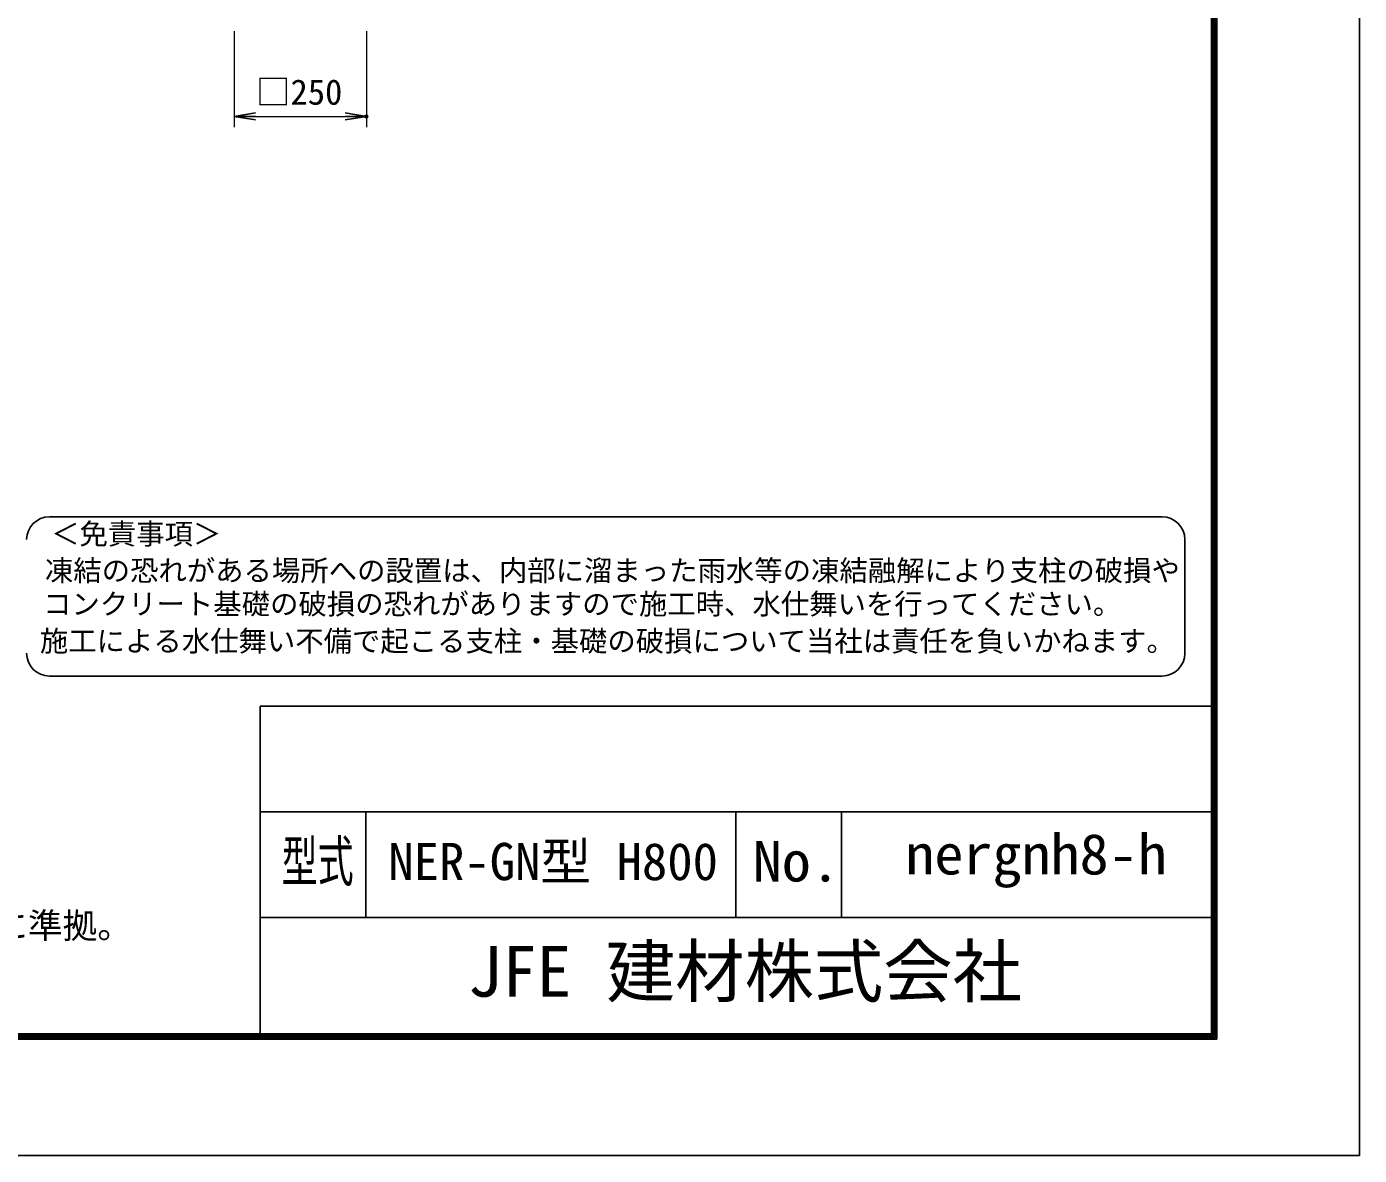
# Model space of a CAD drawing. Units: millimetres, scale not verified. Extents: x -4200 to 4200, y -2970 to 2970.
# Drawn here: x 1678 to 4200, y -2970 to -834 of the extents above; entities that cross this region are included whole.
import ezdxf
from ezdxf.enums import TextEntityAlignment as Align

# ---------------------------------------------------------------- set-up
doc = ezdxf.new("R2010")
doc.units = ezdxf.units.MM
doc.header["$LTSCALE"] = 10
doc.header["$PDMODE"] = 32
doc.header["$PDSIZE"] = 5
for name, color, linetype, lineweight in [('0-4_D-STR-DIM', 7, 'Continuous', 13), ('0-6_Defpoints', 6, 'Continuous', 25), ('0-7_D-STR-TXT', 7, 'Continuous', 13), ('0-B_D-TTL', 7, 'Continuous', 25), ('0-C_D-TTL-TXT', 7, 'Continuous', 25)]:
    doc.layers.add(name, color=color, linetype=linetype, lineweight=lineweight)
doc.layers.add('0-5_0', color=7, linetype='Continuous')
doc.styles.add('ＭＳ ゴシック', font='')
doc.styles.get('ＭＳ ゴシック').set_extended_font_data('MS Gothic')

# ---------------------------------------------------------------- blocks, each defined once
blk = doc.blocks.new('_Open')
at = {"layer": '0-5_0'}
blk.add_line((-10, 1.667), (0, 0), dxfattribs=at)
blk.add_lwpolyline([(-10, -1.667), (0, 0), (-10, 0)], dxfattribs=at)

msp = doc.modelspace()

# ---------------------------------------------------------------- linework, layer by layer
at = {"layer": '0-4_D-STR-DIM'}
for p, q in [((2070.73, -842.32), (2070.73, -1023.57)), ((2320.73, -842.32), (2320.73, -1023.57)), ((2110.73, -1003.57), (2280.73, -1003.57))]:
    msp.add_line(p, q, dxfattribs=at)
at = {"layer": '0-6_Defpoints'}
msp.add_point((2320.73, -1003.57), dxfattribs=at)
at = {"layer": '0-B_D-TTL'}
for p, q in [((2120, -2120), (2120, -2740)), ((2120, -2120), (3920, -2120)), ((2120, -2320), (3920, -2320)), ((2320, -2320), (2320, -2520)), ((3020, -2320), (3020, -2520)), ((3220, -2320), (3220, -2520)), ((2120, -2520), (3920, -2520))]:
    msp.add_line(p, q, dxfattribs=at)
at = {"layer": '0-B_D-TTL', "color": 2}
msp.add_lwpolyline([(-4200, 2970), (4200, 2970), (4200, -2970), (-4200, -2970)], close=True, dxfattribs=at)
at = {"layer": '0-B_D-TTL'}
for points in [[(-3930, 2750), (3930, 2750), (3930, -2750), (-3930, -2750)], [(-3927.5, 2747.5), (3927.5, 2747.5), (3927.5, -2747.5), (-3927.5, -2747.5)], [(-3925, 2745), (3925, 2745), (3925, -2745), (-3925, -2745)], [(-3922.5, 2742.5), (3922.5, 2742.5), (3922.5, -2742.5), (-3922.5, -2742.5)], [(-3920, 2740), (3920, 2740), (3920, -2740), (-3920, -2740)]]:
    msp.add_lwpolyline(points, close=True, dxfattribs=at)
at = {"layer": '0-C_D-TTL-TXT', "color": 2}
for p, q in [((3826.71, -1761.34), (1720.87, -1761.34)), ((3869.77, -2019.67), (3869.77, -1804.4)), ((1720.87, -2062.73), (3826.71, -2062.73))]:
    msp.add_line(p, q, dxfattribs=at)
for centre, start, end in [((1720.87, -1804.4), 90, 180), ((3826.71, -1804.4), 0, 90), ((1720.87, -2019.67), 180, 270), ((3826.71, -2019.67), 270, 0)]:
    msp.add_arc(centre, 43.05, start, end, dxfattribs=at)

# ---------------------------------------------------------------- block references
at = {"layer": '0-4_D-STR-DIM', "xscale": 4, "yscale": 4, "rotation": 180}
msp.add_blockref('_Open', (2070.73, -1003.57), dxfattribs=at)
at = {"layer": '0-4_D-STR-DIM', "xscale": 4, "yscale": 4}
msp.add_blockref('_Open', (2320.73, -1003.57), dxfattribs=at)

# ---------------------------------------------------------------- texts
at = {"layer": '0-4_D-STR-DIM', "style": 'ＭＳ ゴシック'}
msp.add_text('□250', height=48.09, dxfattribs=at).set_placement((2111.58, -995.81), align=Align.BOTTOM_LEFT)
at = {"layer": '0-7_D-STR-TXT', "style": 'ＭＳ ゴシック'}
msp.add_text('（設計条件）風荷重：昭和57年改正 建築基準法・同施行令に基づく風圧力に準拠。', height=48.09, dxfattribs=at).set_placement((-582.45, -2573.6), align=Align.BOTTOM_LEFT)
at = {"layer": '0-C_D-TTL-TXT', "style": 'ＭＳ ゴシック'}
for s, height, p in [('＜免責事項＞ \u3000\u3000', 39.37, (1724.06, -1825.22)), ('凍結の恐れがある場所への設置は、内部に溜まった雨水等の凍結融解により支柱の破損や', 39.37, (1712.41, -1894.53)), ('コンクリート基礎の破損の恐れがありますので施工時、水仕舞いを行ってください。', 39.37, (1708.88, -1957.76)), ('施工による水仕舞い不備で起こる支柱・基礎の破損について当社は責任を負いかねます。 ', 39.37, (1702.85, -2027.93)), ('NER-GN型 H800', 70.53, (2362.24, -2470.24)), ('JFE 建材株式会社', 96.19, (2512.38, -2698.5))]:
    msp.add_text(s, height=height, dxfattribs=at).set_placement(p, align=Align.BOTTOM_LEFT)
for s, width, p in [('型式', 0.65, (2160.27, -2474.8)), ('nergnh8-h', 1.05, (3340.67, -2461.47)), ('No.', 1.05, (3052, -2474.8))]:
    msp.add_text(s, height=76.98, dxfattribs=dict(at, width=width)).set_placement(p, align=Align.BOTTOM_LEFT)

doc.saveas('drawing.dxf')
